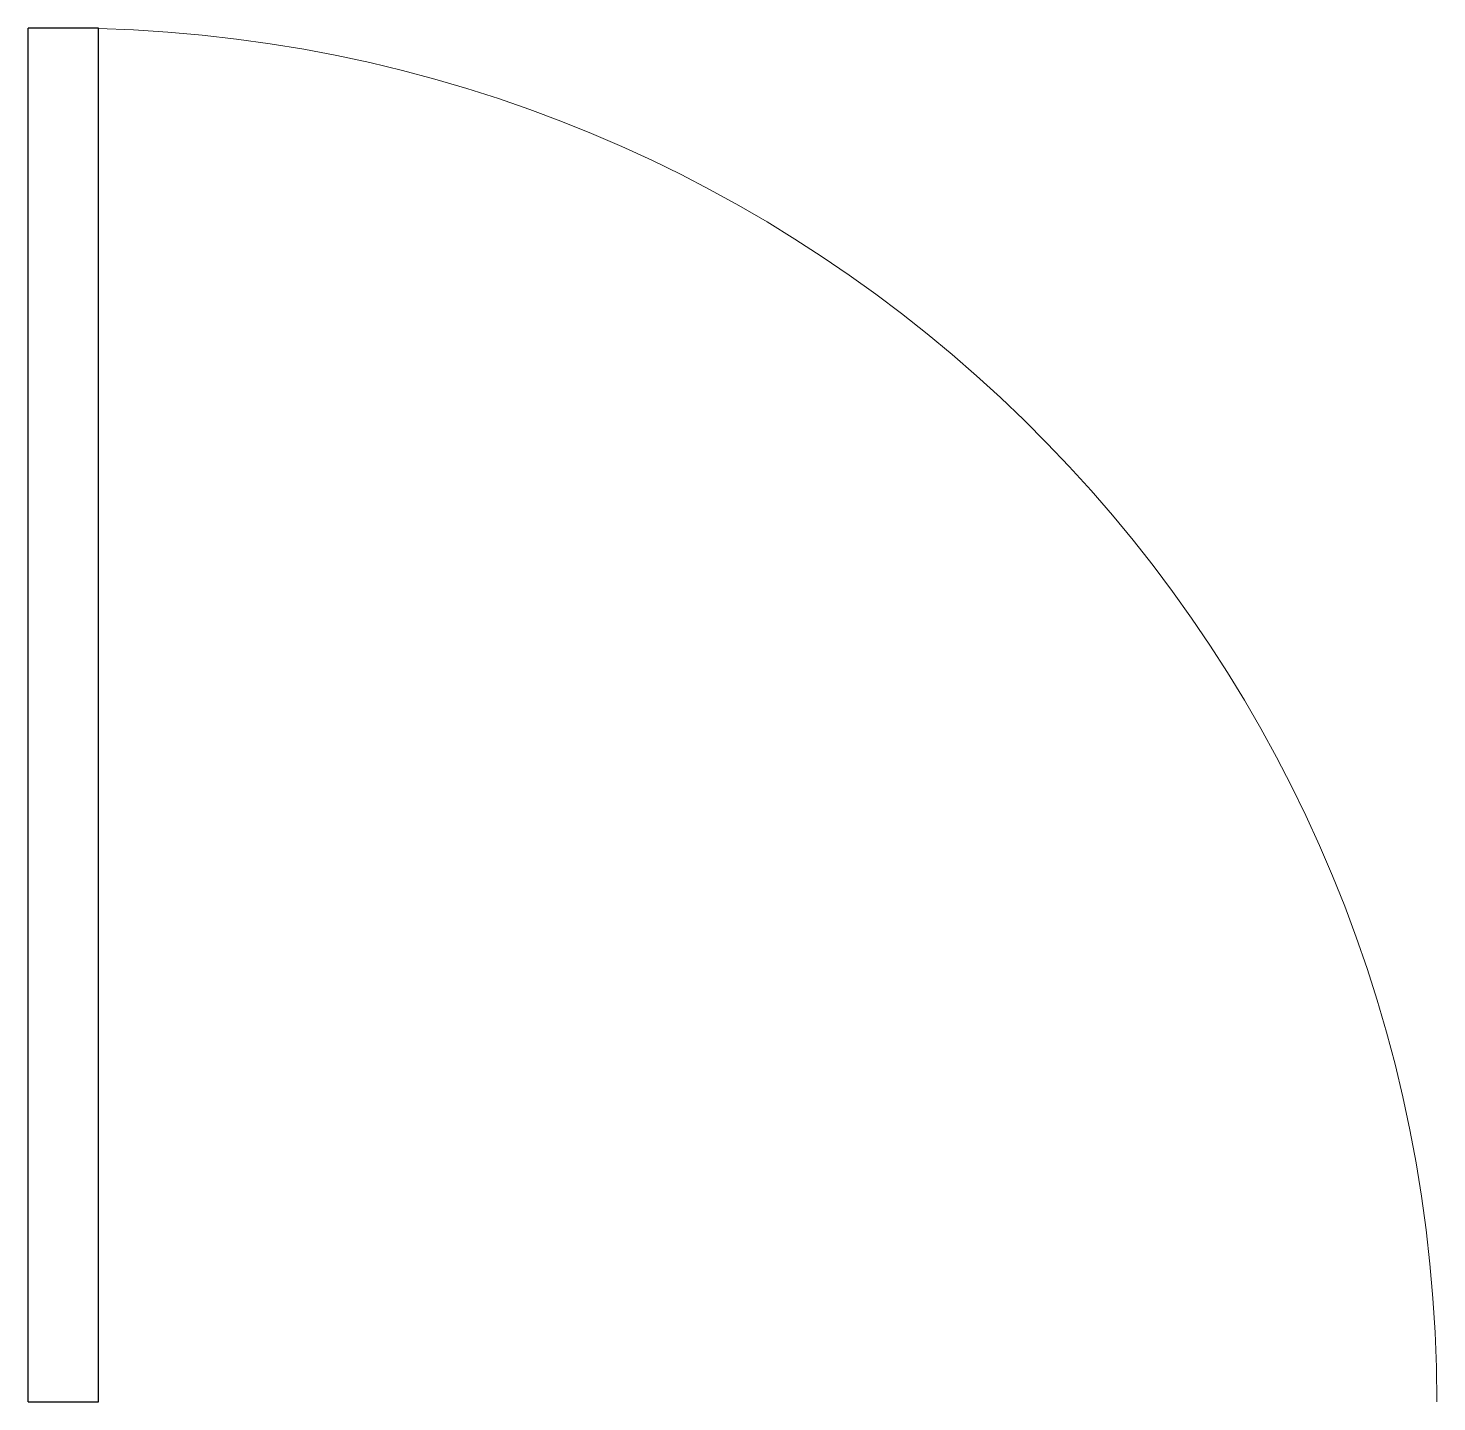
# Model space of a CAD drawing. Header units: millimetres. Extents: x 0 to 1800, y 0 to 1755.
import ezdxf

# ---------------------------------------------------------------- set-up
doc = ezdxf.new("R2010")
doc.units = ezdxf.units.MM
doc.layers.add('Furniture_家具立面', color=255, linetype='Continuous')

# ---------------------------------------------------------------- blocks, each defined once
blk = doc.blocks.new('单扇平面门01（全开表示门厚）')
at = {"color": 4}
for p, q in [((0, 1755), (90, 1755)), ((0, 1755), (0, 0)), ((90, 1755), (90, 0)), ((90, 0), (0, 0))]:
    blk.add_line(p, q, dxfattribs=at)
at = {"color": 4, "lineweight": 13}
blk.add_arc((45, 1755), 1755, 271.4693, 0, dxfattribs=at)

msp = doc.modelspace()

# ---------------------------------------------------------------- block references
at = {"layer": 'Furniture_家具立面', "xscale": -1, "rotation": 180}
msp.add_blockref('单扇平面门01（全开表示门厚）', (0, 1755), dxfattribs=at)

doc.saveas('drawing.dxf')
